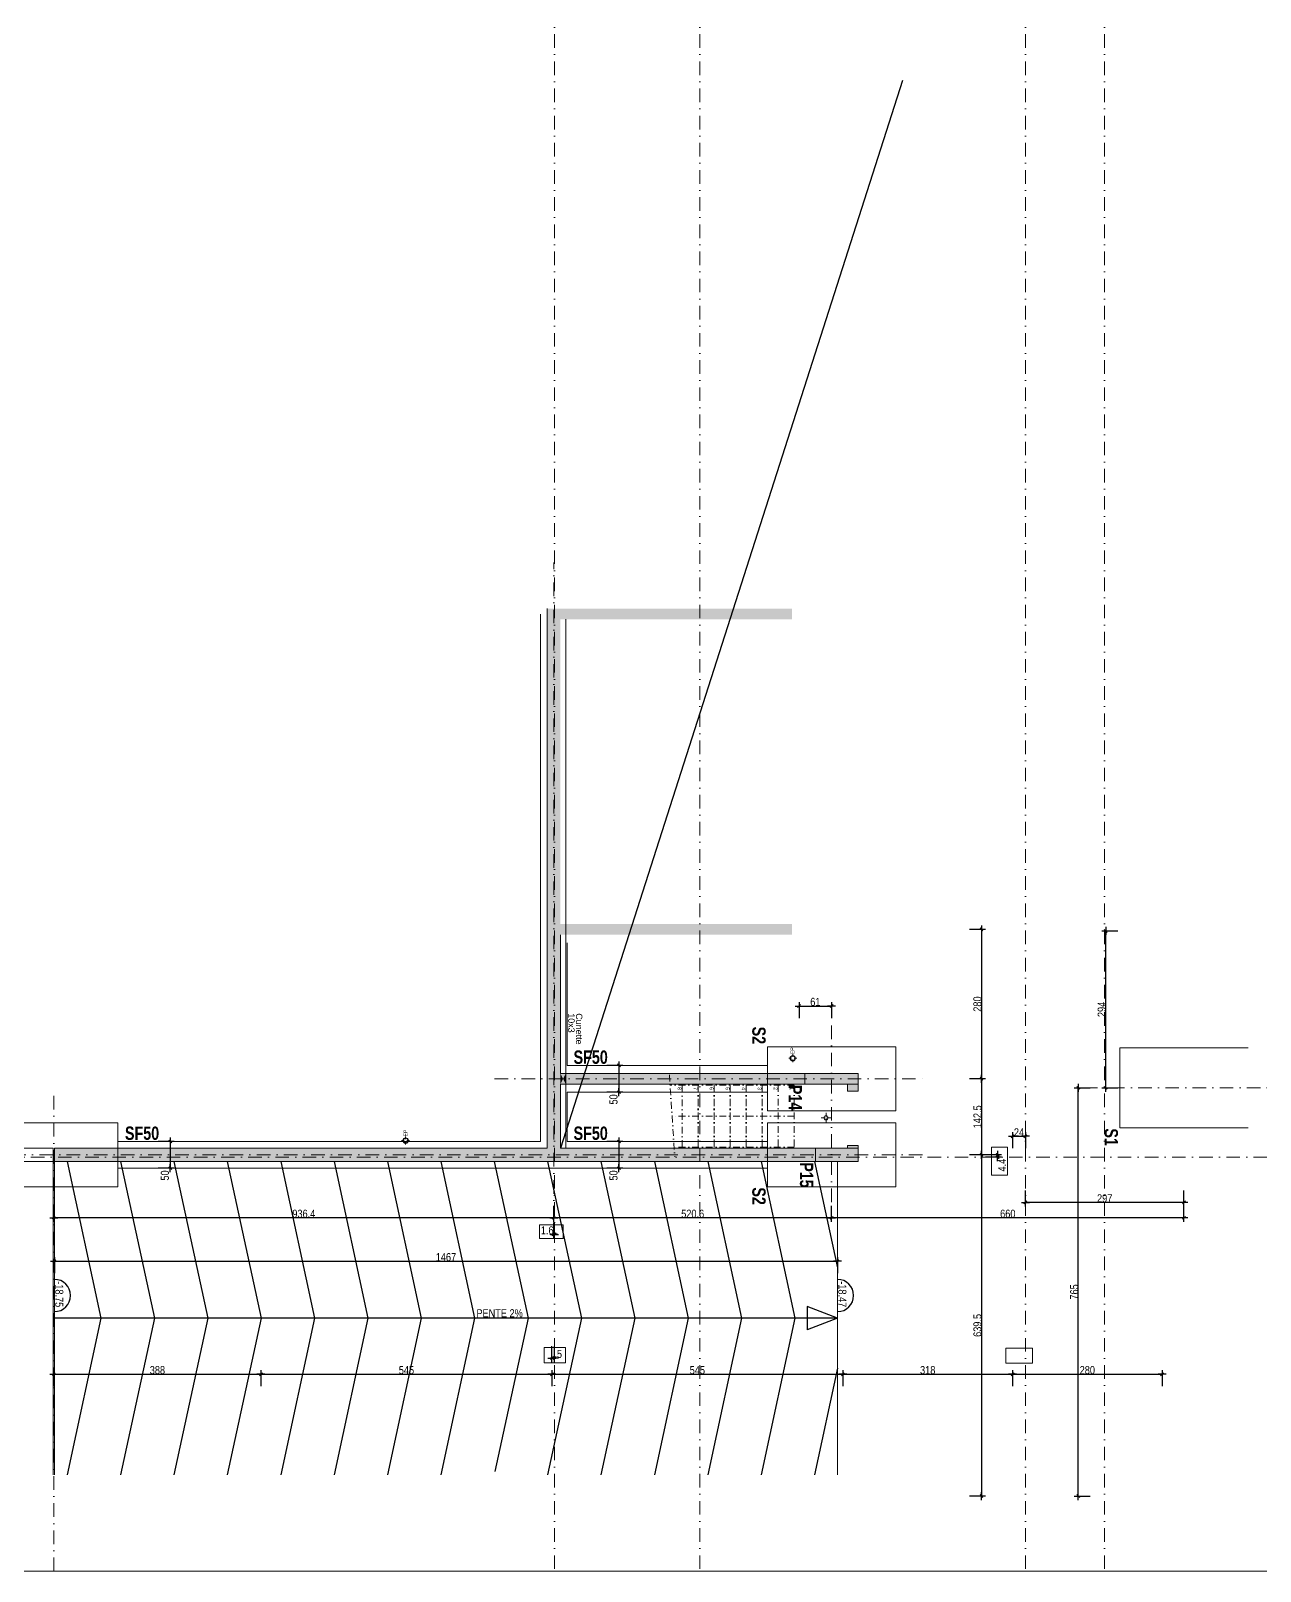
# Model space of a CAD drawing. Header units: centimetres. Extents: x -14085 to 643619, y -47998 to 35592.
# Drawn here: x 44667 to 46970, y 3368 to 6254 of the extents above; entities that cross this region are included whole.
import ezdxf
from ezdxf.enums import TextEntityAlignment as Align

# ---------------------------------------------------------------- set-up
doc = ezdxf.new("R2010")
doc.units = ezdxf.units.CM
doc.header["$PDMODE"] = 1
doc.header["$PDSIZE"] = -2
doc.linetypes.add('TIRETPTX2', pattern=[50.8, 25.4, -12.7, 0, -12.7])
for name, color, linetype in [('01_cote_gen', 4, 'Continuous'), ('01_poch_BN', 9, 'Continuous'), ('01_poch_murs', 253, 'Continuous'), ('01_poch_poteaux', 250, 'Continuous'), ('01_texte', 230, 'Continuous'), ('AA_COTES', 2, 'Continuous')]:
    doc.layers.add(name, color=color, linetype=linetype)
for name, color, linetype, lineweight in [('01_murs_coup', 5, 'Continuous', 60), ('01_sem', 42, 'Continuous', 15), ('01_tram_axes', 2, 'TIRETPTX2', 9), ('B Général', 7, 'Continuous', 5), ('C ANNOTATIONS-prestations', 7, 'Continuous', 5)]:
    doc.layers.add(name, color=color, linetype=linetype, lineweight=lineweight)
doc.styles.add('ARIAL NA', font='ARIALN.TTF')
doc.styles.add('Eurostile', font='')
doc.styles.add('impact', font='impact.ttf')
doc.styles.add('MATTE_TXT', font='arial.ttf')
doc.styles.add('STYLE2', font='ARIALN.TTF')
doc.styles.get('Eurostile').set_extended_font_data('Eurostile')
doc.dimstyles.new('JB50', dxfattribs={"dimscale": 0.1, "dimtxt": 150, "dimasz": 15, "dimexe": 0.1, "dimexo": 0.1, "dimgap": 0.09, "dimtad": 1, "dimdec": 1, "dimdsep": 46, "dimtxsty": 'STYLE2', "dimblk1": 'BOND_G', "dimblk2": 'BOND_D', "dimsah": 1, "dimcen": 1.5, "dimdle": 0.01, "dimse1": 1, "dimse2": 1, "dimclrd": 4, "dimclre": 2, "dimclrt": 6, "dimazin": 2, "dimtfac": 2.333333, "dimtdec": 1, "dimtix": 1, "dimtmove": 2, "dimatfit": 3, "dimldrblk": 'BOND_G', "dimfxl": 1, "dimtolj": 1, "dimtzin": 0, "dimarcsym": 0})

# ---------------------------------------------------------------- blocks, each defined once
blk = doc.blocks.new('BOND_G')
at = {"layer": 'AA_COTES', "color": 0}
for p, q in [((5, 0), (-5, 0)), ((1.8, 1.8), (-1.8, -1.8)), ((0, -5), (0, 15))]:
    blk.add_line(p, q, dxfattribs=at)
blk = doc.blocks.new('BOND_D')
at = {"layer": 'AA_COTES', "color": 0}
for p, q in [((5, 0), (-5, 0)), ((-1.8, -1.8), (1.8, 1.8)), ((0, 5), (0, -15))]:
    blk.add_line(p, q, dxfattribs=at)
blk = doc.blocks.new('*D1680')
at = {"layer": '01_cote_gen', "color": 4, "lineweight": -2, "transparency": 16777216}
blk.add_line((-22.5, 3720.9), (-22.5, 4438.9), dxfattribs=at)
at = {"layer": 'Defpoints', "color": 0, "lineweight": 0, "transparency": 16777216}
for p in [(-22.5, 4440.4), (0, 4440.4), (52858.6, 3719.4)]:
    blk.add_point(p, dxfattribs=at)
at = {"layer": '01_cote_gen', "color": 4, "lineweight": -2, "transparency": 16777216, "xscale": 1.5, "yscale": 1.5, "zscale": 1.5}
for name, p, rotation in [('BOND_D', (-22.5, 4440.4), 90), ('BOND_G', (-22.5, 3719.4), 270)]:
    blk.add_blockref(name, p, dxfattribs=dict(at, rotation=rotation))
at = {"layer": '01_cote_gen', "color": 6, "lineweight": 0, "transparency": 16777216, "insert": (-30, 4079.9), "char_height": 15, "attachment_point": 5, "rotation": 90, "style": 'STYLE2'}
blk.add_mtext('\\A1;721', dxfattribs=at)
blk = doc.blocks.new('EP')
at = {"layer": 'B Général', "color": 7, "linetype": 'Continuous', "lineweight": 5}
for p, q in [((-7.5, 0), (-2.5, 0)), ((0, 7.5), (0, 2.5)), ((7.5, 0), (2.5, 0)), ((0, -7.5), (0, -2.5))]:
    blk.add_line(p, q, dxfattribs=at)
at = {"layer": 'B Général', "color": 7, "linetype": 'Continuous', "lineweight": 5, "flags": 128}
for points in [[(-5, 0, -1), (5, 0, -1)], [(-4.3, 0, -1), (4.3, 0, -1)]]:
    blk.add_lwpolyline(points, format="xyb", close=True, dxfattribs=at)
at = {"layer": 'C ANNOTATIONS-prestations', "insert": (7.5, 4), "char_height": 7.06, "attachment_point": 1, "line_spacing_factor": 0.894142, "style": 'Eurostile'}
blk.add_mtext('EP', dxfattribs=at)
blk = doc.blocks.new('*D2009')
at = {"layer": '01_cote_gen', "color": 4, "lineweight": -2, "transparency": 16777216}
blk.add_line((45768.6, 4313.8), (45768.6, 4266.8), dxfattribs=at)
at = {"layer": 'Defpoints', "color": 0, "lineweight": 0, "transparency": 16777216}
for p in [(45771.9, 4315.3), (45768.6, 4265.3), (45771.9, 4265.3)]:
    blk.add_point(p, dxfattribs=at)
at = {"layer": '01_cote_gen', "color": 4, "lineweight": -2, "transparency": 16777216, "xscale": 1.5, "yscale": 1.5, "zscale": 1.5}
for name, p, rotation in [('BOND_G', (45768.6, 4315.3), 90), ('BOND_D', (45768.6, 4265.3), 270)]:
    blk.add_blockref(name, p, dxfattribs=dict(at, rotation=rotation))
at = {"layer": '01_cote_gen', "color": 6, "lineweight": 0, "transparency": 16777216, "insert": (45758.5, 4251.6), "char_height": 15, "attachment_point": 5, "rotation": 90, "style": 'STYLE2'}
blk.add_mtext('\\A1;50', dxfattribs=at)
blk = doc.blocks.new('*D2010')
at = {"layer": '01_cote_gen', "color": 4, "lineweight": -2, "transparency": 16777216}
blk.add_line((44928.2, 4171.3), (44928.2, 4124.3), dxfattribs=at)
at = {"layer": 'Defpoints', "color": 0, "lineweight": 0, "transparency": 16777216}
for p in [(44931.5, 4172.8), (44928.2, 4122.8), (44931.5, 4122.8)]:
    blk.add_point(p, dxfattribs=at)
at = {"layer": '01_cote_gen', "color": 4, "lineweight": -2, "transparency": 16777216, "xscale": 1.5, "yscale": 1.5, "zscale": 1.5}
for name, p, rotation in [('BOND_G', (44928.2, 4172.8), 90), ('BOND_D', (44928.2, 4122.8), 270)]:
    blk.add_blockref(name, p, dxfattribs=dict(at, rotation=rotation))
at = {"layer": '01_cote_gen', "color": 6, "lineweight": 0, "transparency": 16777216, "insert": (44918.1, 4109.1), "char_height": 15, "attachment_point": 5, "rotation": 90, "style": 'STYLE2'}
blk.add_mtext('\\A1;50', dxfattribs=at)
blk = doc.blocks.new('*D2011')
at = {"layer": '01_cote_gen', "color": 4, "lineweight": -2, "transparency": 16777216}
blk.add_line((45768.6, 4171.3), (45768.6, 4124.3), dxfattribs=at)
at = {"layer": 'Defpoints', "color": 0, "lineweight": 0, "transparency": 16777216}
for p in [(45771.9, 4172.8), (45768.6, 4122.8), (45771.9, 4122.8)]:
    blk.add_point(p, dxfattribs=at)
at = {"layer": '01_cote_gen', "color": 4, "lineweight": -2, "transparency": 16777216, "xscale": 1.5, "yscale": 1.5, "zscale": 1.5}
for name, p, rotation in [('BOND_G', (45768.6, 4172.8), 90), ('BOND_D', (45768.6, 4122.8), 270)]:
    blk.add_blockref(name, p, dxfattribs=dict(at, rotation=rotation))
at = {"layer": '01_cote_gen', "color": 6, "lineweight": 0, "transparency": 16777216, "insert": (45758.5, 4109.1), "char_height": 15, "attachment_point": 5, "rotation": 90, "style": 'STYLE2'}
blk.add_mtext('\\A1;50', dxfattribs=at)
blk = doc.blocks.new('*D2020')
at = {"layer": '01_cote_gen', "color": 4, "lineweight": -2, "transparency": 16777216}
blk.add_line((46680.6, 4274.8), (46680.6, 4565.8), dxfattribs=at)
at = {"layer": 'Defpoints', "color": 0, "lineweight": 0, "transparency": 16777216}
for p in [(46637.9, 4567.3), (46680.6, 4567.3), (46689.4, 4273.3)]:
    blk.add_point(p, dxfattribs=at)
at = {"layer": '01_cote_gen', "color": 4, "lineweight": -2, "transparency": 16777216, "xscale": 1.5, "yscale": 1.5, "zscale": 1.5}
for name, p, rotation in [('BOND_D', (46680.6, 4567.3), 90), ('BOND_G', (46680.6, 4273.3), 270)]:
    blk.add_blockref(name, p, dxfattribs=dict(at, rotation=rotation))
at = {"layer": '01_cote_gen', "color": 6, "lineweight": 0, "transparency": 16777216, "insert": (46673, 4420.3), "char_height": 15, "attachment_point": 5, "rotation": 90, "style": 'STYLE2'}
blk.add_mtext('\\A1;294', dxfattribs=at)
blk = doc.blocks.new('*D2012')
at = {"layer": '01_cote_gen', "color": 4, "lineweight": -2, "transparency": 16777216}
blk.add_line((46629.2, 3509.8), (46629.2, 4271.8), dxfattribs=at)
at = {"layer": 'Defpoints', "color": 0, "lineweight": 0, "transparency": 16777216}
for p in [(46590.3, 4273.3), (46629.2, 4273.3), (46636.4, 3508.3)]:
    blk.add_point(p, dxfattribs=at)
at = {"layer": '01_cote_gen', "color": 4, "lineweight": -2, "transparency": 16777216, "xscale": 1.5, "yscale": 1.5, "zscale": 1.5}
for name, p, rotation in [('BOND_D', (46629.2, 4273.3), 90), ('BOND_G', (46629.2, 3508.3), 270)]:
    blk.add_blockref(name, p, dxfattribs=dict(at, rotation=rotation))
at = {"layer": '01_cote_gen', "color": 6, "lineweight": 0, "transparency": 16777216, "insert": (46621.5, 3890.8), "char_height": 15, "attachment_point": 5, "rotation": 90, "style": 'STYLE2'}
blk.add_mtext('\\A1;765', dxfattribs=at)
blk = doc.blocks.new('*D2013')
at = {"layer": '01_cote_gen', "color": 4, "lineweight": -2, "transparency": 16777216}
blk.add_line((46447.9, 4568.8), (46447.9, 4291.8), dxfattribs=at)
at = {"layer": 'Defpoints', "color": 0, "lineweight": 0, "transparency": 16777216}
for p in [(46425.4, 4570.3), (46392.7, 4290.3), (46447.9, 4290.3)]:
    blk.add_point(p, dxfattribs=at)
at = {"layer": '01_cote_gen', "color": 4, "lineweight": -2, "transparency": 16777216, "xscale": 1.5, "yscale": 1.5, "zscale": 1.5}
for name, p, rotation in [('BOND_G', (46447.9, 4570.3), 90), ('BOND_D', (46447.9, 4290.3), 270)]:
    blk.add_blockref(name, p, dxfattribs=dict(at, rotation=rotation))
at = {"layer": '01_cote_gen', "color": 6, "lineweight": 0, "transparency": 16777216, "insert": (46440.3, 4430.3), "char_height": 15, "attachment_point": 5, "rotation": 90, "style": 'STYLE2'}
blk.add_mtext('\\A1;280', dxfattribs=at)
blk = doc.blocks.new('*D2014')
at = {"layer": '01_cote_gen', "color": 4, "lineweight": -2, "transparency": 16777216}
blk.add_line((46447.9, 4288.8), (46447.9, 4149.3), dxfattribs=at)
at = {"layer": 'Defpoints', "color": 0, "lineweight": 0, "transparency": 16777216}
for p in [(46425.4, 4290.3), (46392.7, 4147.8), (46447.9, 4147.8)]:
    blk.add_point(p, dxfattribs=at)
at = {"layer": '01_cote_gen', "color": 4, "lineweight": -2, "transparency": 16777216, "xscale": 1.5, "yscale": 1.5, "zscale": 1.5}
for name, p, rotation in [('BOND_G', (46447.9, 4290.3), 90), ('BOND_D', (46447.9, 4147.8), 270)]:
    blk.add_blockref(name, p, dxfattribs=dict(at, rotation=rotation))
at = {"layer": '01_cote_gen', "color": 6, "lineweight": 0, "transparency": 16777216, "insert": (46440.3, 4219), "char_height": 15, "attachment_point": 5, "rotation": 90, "style": 'STYLE2'}
blk.add_mtext('\\A1;142.5', dxfattribs=at)
blk = doc.blocks.new('*D2015')
at = {"layer": '01_cote_gen', "color": 4, "lineweight": -2, "transparency": 16777216}
blk.add_line((46447.9, 4146.3), (46447.9, 3509.8), dxfattribs=at)
at = {"layer": 'Defpoints', "color": 0, "lineweight": 0, "transparency": 16777216}
for p in [(46429, 4147.8), (46447.9, 3508.3), (46494.1, 3508.3)]:
    blk.add_point(p, dxfattribs=at)
at = {"layer": '01_cote_gen', "color": 4, "lineweight": -2, "transparency": 16777216, "xscale": 1.5, "yscale": 1.5, "zscale": 1.5}
for name, p, rotation in [('BOND_G', (46447.9, 4147.8), 90), ('BOND_D', (46447.9, 3508.3), 270)]:
    blk.add_blockref(name, p, dxfattribs=dict(at, rotation=rotation))
at = {"layer": '01_cote_gen', "color": 6, "lineweight": 0, "transparency": 16777216, "insert": (46440.3, 3828.1), "char_height": 15, "attachment_point": 5, "rotation": 90, "style": 'STYLE2'}
blk.add_mtext('\\A1;639.5', dxfattribs=at)
blk = doc.blocks.new('*D2016')
at = {"layer": '01_cote_gen', "color": 4, "lineweight": -2, "transparency": 16777216}
blk.add_line((46478.1, 4146.3), (46478.1, 4144.9), dxfattribs=at)
at = {"layer": 'Defpoints', "color": 0, "lineweight": 0, "transparency": 16777216}
for p in [(46404, 4147.8), (46437.6, 4143.4), (46478.1, 4143.4)]:
    blk.add_point(p, dxfattribs=at)
at = {"layer": '01_cote_gen', "color": 4, "lineweight": -2, "transparency": 16777216, "xscale": 1.5, "yscale": 1.5, "zscale": 1.5}
for name, p, rotation in [('BOND_G', (46478.1, 4147.8), 90), ('BOND_D', (46478.1, 4143.4), 270)]:
    blk.add_blockref(name, p, dxfattribs=dict(at, rotation=rotation))
at = {"layer": '01_cote_gen', "color": 6, "lineweight": 0, "transparency": 16777216, "insert": (46486.3, 4128.5), "char_height": 15, "attachment_point": 5, "rotation": 90, "style": 'STYLE2'}
blk.add_mtext('\\A1;4.4', dxfattribs=at)
blk = doc.blocks.new('*D2021')
at = {"layer": '01_cote_gen', "color": 4, "lineweight": -2, "transparency": 16777216}
blk.add_line((46107.6, 4426.6), (46165.6, 4426.6), dxfattribs=at)
at = {"layer": 'Defpoints', "color": 0, "lineweight": 0, "transparency": 16777216}
for p in [(46106.1, 4441.3), (46167.1, 4426.6), (46167.1, 4383.1)]:
    blk.add_point(p, dxfattribs=at)
at = {"layer": '01_cote_gen', "color": 4, "lineweight": -2, "transparency": 16777216, "xscale": 1.5, "yscale": 1.5, "zscale": 1.5, "rotation": 180}
blk.add_blockref('BOND_G', (46106.1, 4426.6), dxfattribs=at)
at = {"layer": '01_cote_gen', "color": 4, "lineweight": -2, "transparency": 16777216, "xscale": 1.5, "yscale": 1.5, "zscale": 1.5}
blk.add_blockref('BOND_D', (46167.1, 4426.6), dxfattribs=at)
at = {"layer": '01_cote_gen', "color": 6, "lineweight": 0, "transparency": 16777216, "insert": (46136.6, 4434.3), "char_height": 15, "attachment_point": 5, "style": 'STYLE2'}
blk.add_mtext('\\A1;61', dxfattribs=at)
blk = doc.blocks.new('*D2022')
at = {"layer": '01_cote_gen', "color": 4, "lineweight": -2, "transparency": 16777216}
blk.add_line((46825.6, 4029.7), (46168.6, 4029.7), dxfattribs=at)
at = {"layer": 'Defpoints', "color": 0, "lineweight": 0, "transparency": 16777216}
for p in [(46167.1, 4052.2), (46827.1, 4052.2), (46167.1, 4029.7)]:
    blk.add_point(p, dxfattribs=at)
at = {"layer": '01_cote_gen', "color": 4, "lineweight": -2, "transparency": 16777216, "xscale": 1.5, "yscale": 1.5, "zscale": 1.5, "rotation": 180}
blk.add_blockref('BOND_D', (46167.1, 4029.7), dxfattribs=at)
at = {"layer": '01_cote_gen', "color": 4, "lineweight": -2, "transparency": 16777216, "xscale": 1.5, "yscale": 1.5, "zscale": 1.5}
blk.add_blockref('BOND_G', (46827.1, 4029.7), dxfattribs=at)
at = {"layer": '01_cote_gen', "color": 6, "lineweight": 0, "transparency": 16777216, "insert": (46497.1, 4037.3), "char_height": 15, "attachment_point": 5, "style": 'STYLE2'}
blk.add_mtext('\\A1;660', dxfattribs=at)
blk = doc.blocks.new('*D2023')
at = {"layer": '01_cote_gen', "color": 4, "lineweight": -2, "transparency": 16777216}
blk.add_line((46825.6, 4058.6), (46531.6, 4058.6), dxfattribs=at)
at = {"layer": 'Defpoints', "color": 0, "lineweight": 0, "transparency": 16777216}
for p in [(46530.1, 4087.5), (46530.1, 4058.6), (46827.1, 4052.2)]:
    blk.add_point(p, dxfattribs=at)
at = {"layer": '01_cote_gen', "color": 4, "lineweight": -2, "transparency": 16777216, "xscale": 1.5, "yscale": 1.5, "zscale": 1.5, "rotation": 180}
blk.add_blockref('BOND_D', (46530.1, 4058.6), dxfattribs=at)
at = {"layer": '01_cote_gen', "color": 4, "lineweight": -2, "transparency": 16777216, "xscale": 1.5, "yscale": 1.5, "zscale": 1.5}
blk.add_blockref('BOND_G', (46827.1, 4058.6), dxfattribs=at)
at = {"layer": '01_cote_gen', "color": 6, "lineweight": 0, "transparency": 16777216, "insert": (46678.6, 4066.2), "char_height": 15, "attachment_point": 5, "style": 'STYLE2'}
blk.add_mtext('\\A1;297', dxfattribs=at)
blk = doc.blocks.new('*D2024')
at = {"layer": '01_cote_gen', "color": 4, "lineweight": -2, "transparency": 16777216}
blk.add_line((46165.6, 4029.7), (45648, 4029.7), dxfattribs=at)
at = {"layer": 'Defpoints', "color": 0, "lineweight": 0, "transparency": 16777216}
for p in [(45646.5, 4052.2), (46167.1, 4052.2), (45646.5, 4029.7)]:
    blk.add_point(p, dxfattribs=at)
at = {"layer": '01_cote_gen', "color": 4, "lineweight": -2, "transparency": 16777216, "xscale": 1.5, "yscale": 1.5, "zscale": 1.5, "rotation": 180}
blk.add_blockref('BOND_D', (45646.5, 4029.7), dxfattribs=at)
at = {"layer": '01_cote_gen', "color": 4, "lineweight": -2, "transparency": 16777216, "xscale": 1.5, "yscale": 1.5, "zscale": 1.5}
blk.add_blockref('BOND_G', (46167.1, 4029.7), dxfattribs=at)
at = {"layer": '01_cote_gen', "color": 6, "lineweight": 0, "transparency": 16777216, "insert": (45906.8, 4037.3), "char_height": 15, "attachment_point": 5, "style": 'STYLE2'}
blk.add_mtext('\\A1;520.6', dxfattribs=at)
blk = doc.blocks.new('*D2025')
at = {"layer": '01_cote_gen', "color": 4, "lineweight": -2, "transparency": 16777216}
for p, q in [((45645, 3998.6), (45643.5, 3998.6)), ((45646.5, 3998.6), (45648.1, 3998.6)), ((45649.6, 3998.6), (45651.1, 3998.6))]:
    blk.add_line(p, q, dxfattribs=at)
at = {"layer": 'Defpoints', "color": 0, "lineweight": 0, "transparency": 16777216}
for p in [(45646.5, 4022.2), (45648.1, 4017), (45648.1, 3998.6)]:
    blk.add_point(p, dxfattribs=at)
at = {"layer": '01_cote_gen', "color": 4, "lineweight": -2, "transparency": 16777216, "xscale": 1.5, "yscale": 1.5, "zscale": 1.5}
blk.add_blockref('BOND_G', (45646.5, 3998.6), dxfattribs=at)
at = {"layer": '01_cote_gen', "color": 4, "lineweight": -2, "transparency": 16777216, "xscale": 1.5, "yscale": 1.5, "zscale": 1.5, "rotation": 180}
blk.add_blockref('BOND_D', (45648.1, 3998.6), dxfattribs=at)
at = {"layer": '01_cote_gen', "color": 6, "lineweight": 0, "transparency": 16777216, "insert": (45634.3, 4006.2), "char_height": 15, "attachment_point": 5, "style": 'STYLE2'}
blk.add_mtext('\\A1;1.6', dxfattribs=at)
blk = doc.blocks.new('*D2019')
at = {"layer": '01_cote_gen', "color": 4, "lineweight": -2, "transparency": 16777216}
blk.add_line((44711.6, 3736.6), (45096.6, 3736.6), dxfattribs=at)
at = {"layer": 'Defpoints', "color": 0, "lineweight": 0, "transparency": 16777216}
for p in [(45098.1, 3736.6), (44710.1, 3712.3), (45098.1, 3712.3)]:
    blk.add_point(p, dxfattribs=at)
at = {"layer": '01_cote_gen', "color": 4, "lineweight": -2, "transparency": 16777216, "xscale": 1.5, "yscale": 1.5, "zscale": 1.5, "rotation": 180}
blk.add_blockref('BOND_G', (44710.1, 3736.6), dxfattribs=at)
at = {"layer": '01_cote_gen', "color": 4, "lineweight": -2, "transparency": 16777216, "xscale": 1.5, "yscale": 1.5, "zscale": 1.5}
blk.add_blockref('BOND_D', (45098.1, 3736.6), dxfattribs=at)
at = {"layer": '01_cote_gen', "color": 6, "lineweight": 0, "transparency": 16777216, "insert": (44904.1, 3744.3), "char_height": 15, "attachment_point": 5, "style": 'STYLE2'}
blk.add_mtext('\\A1;388', dxfattribs=at)
blk = doc.blocks.new('*D2026')
at = {"layer": '01_cote_gen', "color": 4, "lineweight": -2, "transparency": 16777216}
blk.add_line((45099.6, 3736.6), (45641.6, 3736.6), dxfattribs=at)
at = {"layer": 'Defpoints', "color": 0, "lineweight": 0, "transparency": 16777216}
for p in [(45643.1, 3736.6), (45098.1, 3712.3), (45643.1, 3712.3)]:
    blk.add_point(p, dxfattribs=at)
at = {"layer": '01_cote_gen', "color": 4, "lineweight": -2, "transparency": 16777216, "xscale": 1.5, "yscale": 1.5, "zscale": 1.5, "rotation": 180}
blk.add_blockref('BOND_G', (45098.1, 3736.6), dxfattribs=at)
at = {"layer": '01_cote_gen', "color": 4, "lineweight": -2, "transparency": 16777216, "xscale": 1.5, "yscale": 1.5, "zscale": 1.5}
blk.add_blockref('BOND_D', (45643.1, 3736.6), dxfattribs=at)
at = {"layer": '01_cote_gen', "color": 6, "lineweight": 0, "transparency": 16777216, "insert": (45370.6, 3744.2), "char_height": 15, "attachment_point": 5, "style": 'STYLE2'}
blk.add_mtext('\\A1;545', dxfattribs=at)
blk = doc.blocks.new('*D2027')
at = {"layer": '01_cote_gen', "color": 4, "lineweight": -2, "transparency": 16777216}
blk.add_line((45644.6, 3736.6), (46186.6, 3736.6), dxfattribs=at)
at = {"layer": 'Defpoints', "color": 0, "lineweight": 0, "transparency": 16777216}
for p in [(46188.1, 3736.6), (45643.1, 3712.3), (46188.1, 3712.3)]:
    blk.add_point(p, dxfattribs=at)
at = {"layer": '01_cote_gen', "color": 4, "lineweight": -2, "transparency": 16777216, "xscale": 1.5, "yscale": 1.5, "zscale": 1.5, "rotation": 180}
blk.add_blockref('BOND_G', (45643.1, 3736.6), dxfattribs=at)
at = {"layer": '01_cote_gen', "color": 4, "lineweight": -2, "transparency": 16777216, "xscale": 1.5, "yscale": 1.5, "zscale": 1.5}
blk.add_blockref('BOND_D', (46188.1, 3736.6), dxfattribs=at)
at = {"layer": '01_cote_gen', "color": 6, "lineweight": 0, "transparency": 16777216, "insert": (45915.6, 3744.2), "char_height": 15, "attachment_point": 5, "style": 'STYLE2'}
blk.add_mtext('\\A1;545', dxfattribs=at)
blk = doc.blocks.new('*D2028')
at = {"layer": '01_cote_gen', "color": 4, "lineweight": -2, "transparency": 16777216}
blk.add_line((46189.6, 3736.6), (46504.6, 3736.6), dxfattribs=at)
at = {"layer": 'Defpoints', "color": 0, "lineweight": 0, "transparency": 16777216}
for p in [(46506.1, 3736.6), (46188.1, 3712.3), (46506.1, 3712.3)]:
    blk.add_point(p, dxfattribs=at)
at = {"layer": '01_cote_gen', "color": 4, "lineweight": -2, "transparency": 16777216, "xscale": 1.5, "yscale": 1.5, "zscale": 1.5, "rotation": 180}
blk.add_blockref('BOND_G', (46188.1, 3736.6), dxfattribs=at)
at = {"layer": '01_cote_gen', "color": 4, "lineweight": -2, "transparency": 16777216, "xscale": 1.5, "yscale": 1.5, "zscale": 1.5}
blk.add_blockref('BOND_D', (46506.1, 3736.6), dxfattribs=at)
at = {"layer": '01_cote_gen', "color": 6, "lineweight": 0, "transparency": 16777216, "insert": (46347.1, 3744.3), "char_height": 15, "attachment_point": 5, "style": 'STYLE2'}
blk.add_mtext('\\A1;318', dxfattribs=at)
blk = doc.blocks.new('*D2029')
at = {"layer": '01_cote_gen', "color": 4, "lineweight": -2, "transparency": 16777216}
blk.add_line((46507.6, 3736.6), (46784.6, 3736.6), dxfattribs=at)
at = {"layer": 'Defpoints', "color": 0, "lineweight": 0, "transparency": 16777216}
for p in [(46786.1, 3736.6), (46506.1, 3712.3), (46786.1, 3685.4)]:
    blk.add_point(p, dxfattribs=at)
at = {"layer": '01_cote_gen', "color": 4, "lineweight": -2, "transparency": 16777216, "xscale": 1.5, "yscale": 1.5, "zscale": 1.5, "rotation": 180}
blk.add_blockref('BOND_G', (46506.1, 3736.6), dxfattribs=at)
at = {"layer": '01_cote_gen', "color": 4, "lineweight": -2, "transparency": 16777216, "xscale": 1.5, "yscale": 1.5, "zscale": 1.5}
blk.add_blockref('BOND_D', (46786.1, 3736.6), dxfattribs=at)
at = {"layer": '01_cote_gen', "color": 6, "lineweight": 0, "transparency": 16777216, "insert": (46646.1, 3744.3), "char_height": 15, "attachment_point": 5, "style": 'STYLE2'}
blk.add_mtext('\\A1;280', dxfattribs=at)
blk = doc.blocks.new('*D2030')
at = {"layer": '01_cote_gen', "color": 4, "lineweight": -2, "transparency": 16777216}
blk.add_line((46507.6, 4182.5), (46528.6, 4182.5), dxfattribs=at)
at = {"layer": 'Defpoints', "color": 0, "lineweight": 0, "transparency": 16777216}
for p in [(46530.1, 4182.5), (46530.1, 4119.4), (46506.1, 3703.9)]:
    blk.add_point(p, dxfattribs=at)
at = {"layer": '01_cote_gen', "color": 4, "lineweight": -2, "transparency": 16777216, "xscale": 1.5, "yscale": 1.5, "zscale": 1.5, "rotation": 180}
blk.add_blockref('BOND_G', (46506.1, 4182.5), dxfattribs=at)
at = {"layer": '01_cote_gen', "color": 4, "lineweight": -2, "transparency": 16777216, "xscale": 1.5, "yscale": 1.5, "zscale": 1.5}
blk.add_blockref('BOND_D', (46530.1, 4182.5), dxfattribs=at)
at = {"layer": '01_cote_gen', "color": 6, "lineweight": 0, "transparency": 16777216, "insert": (46518.1, 4190), "char_height": 15, "attachment_point": 5, "style": 'STYLE2'}
blk.add_mtext('\\A1;24', dxfattribs=at)
blk = doc.blocks.new('*D2031')
at = {"layer": '01_cote_gen', "color": 4, "lineweight": -2, "transparency": 16777216}
blk.add_line((45646.6, 3767), (45644.6, 3767), dxfattribs=at)
at = {"layer": 'Defpoints', "color": 0, "lineweight": 0, "transparency": 16777216}
for p in [(45643.1, 3767), (45643.1, 3701.9), (45648.1, 3701.9)]:
    blk.add_point(p, dxfattribs=at)
at = {"layer": '01_cote_gen', "color": 4, "lineweight": -2, "transparency": 16777216, "xscale": 1.5, "yscale": 1.5, "zscale": 1.5, "rotation": 180}
blk.add_blockref('BOND_D', (45643.1, 3767), dxfattribs=at)
at = {"layer": '01_cote_gen', "color": 4, "lineweight": -2, "transparency": 16777216, "xscale": 1.5, "yscale": 1.5, "zscale": 1.5}
blk.add_blockref('BOND_G', (45648.1, 3767), dxfattribs=at)
at = {"layer": '01_cote_gen', "color": 6, "lineweight": 0, "transparency": 16777216, "insert": (45657.3, 3774.6), "char_height": 15, "attachment_point": 5, "style": 'STYLE2'}
blk.add_mtext('\\A1;5', dxfattribs=at)
blk = doc.blocks.new('*D2032')
at = {"layer": '01_cote_gen', "color": 4, "lineweight": -2, "transparency": 16777216}
blk.add_line((44712.6, 3948.4), (46176.6, 3948.4), dxfattribs=at)
at = {"layer": 'Defpoints', "color": 0, "lineweight": 0, "transparency": 16777216}
for p in [(44711.1, 3942), (46178.1, 3948.4), (46178.1, 3935.7)]:
    blk.add_point(p, dxfattribs=at)
at = {"layer": '01_cote_gen', "color": 4, "lineweight": -2, "transparency": 16777216, "xscale": 1.5, "yscale": 1.5, "zscale": 1.5, "rotation": 180}
blk.add_blockref('BOND_G', (44711.1, 3948.4), dxfattribs=at)
at = {"layer": '01_cote_gen', "color": 4, "lineweight": -2, "transparency": 16777216, "xscale": 1.5, "yscale": 1.5, "zscale": 1.5}
blk.add_blockref('BOND_D', (46178.1, 3948.4), dxfattribs=at)
at = {"layer": '01_cote_gen', "color": 6, "lineweight": 0, "transparency": 16777216, "insert": (45444.6, 3956), "char_height": 15, "attachment_point": 5, "style": 'STYLE2'}
blk.add_mtext('\\A1;1467', dxfattribs=at)
blk = doc.blocks.new('*D2033')
at = {"layer": '01_cote_gen', "color": 4, "lineweight": -2, "ltscale": 0.2, "transparency": 16777216}
blk.add_line((45645, 4029.7), (44711.6, 4029.7), dxfattribs=at)
at = {"layer": 'Defpoints', "color": 0, "lineweight": 0, "ltscale": 0.2, "transparency": 16777216}
for p in [(44710.1, 4029.7), (45646.5, 4037.2), (44710.1, 4003.7)]:
    blk.add_point(p, dxfattribs=at)
at = {"layer": '01_cote_gen', "color": 4, "lineweight": -2, "ltscale": 0.2, "transparency": 16777216, "xscale": 1.5, "yscale": 1.5, "zscale": 1.5, "rotation": 180}
blk.add_blockref('BOND_D', (44710.1, 4029.7), dxfattribs=at)
at = {"layer": '01_cote_gen', "color": 4, "lineweight": -2, "ltscale": 0.2, "transparency": 16777216, "xscale": 1.5, "yscale": 1.5, "zscale": 1.5}
blk.add_blockref('BOND_G', (45646.5, 4029.7), dxfattribs=at)
at = {"layer": '01_cote_gen', "color": 6, "lineweight": 0, "ltscale": 0.2, "transparency": 16777216, "insert": (45178.3, 4037.3), "char_height": 15, "attachment_point": 5, "style": 'STYLE2'}
blk.add_mtext('\\A1;936.4', dxfattribs=at)

msp = doc.modelspace()

# ---------------------------------------------------------------- hatches: boundary and pattern name
at = {"layer": '01_poch_murs', "lineweight": 0}
h = msp.add_hatch(color=256, dxfattribs=at)
h.dxf.hatch_style = 1
h.paths.add_polyline_path([(46137.1, 4135.29), (46137.1, 4160.29), (45659, 4160.29), (45659, 4280.29), (46117.1, 4280.29), (46117.1, 4300.29), (45659, 4300.29), (45659, 4560.3), (46093.05, 4560.3), (46093.05, 4580.3), (45659, 4580.3), (45659, 5151.3), (46093.05, 5151.3), (46093.05, 5171.3), (45634, 5171.3), (45634, 4160.29), (45617.1, 4160.29), (45587.1, 4160.29), (44711.1, 4160.29), (44711.1, 4135.29)])
h = msp.add_hatch(color=256, dxfattribs=at)
h.dxf.hatch_style = 1
h.paths.add_polyline_path([(46217.1, 4267.29), (46217.1, 4280.29), (46197.1, 4280.29), (46197.1, 4267.29)])
h.paths.add_polyline_path([(46217.1, 4160.29), (46217.1, 4165.29), (46197.1, 4165.29), (46197.1, 4160.29)])
at = {"layer": '01_poch_poteaux', "lineweight": 0}
h = msp.add_hatch(color=256, dxfattribs=at)
h.dxf.hatch_style = 1
h.paths.add_polyline_path([(46197.1, 4280.29), (46217.1, 4280.29), (46217.1, 4300.29), (46117.1, 4300.29), (46117.1, 4280.29)])
h = msp.add_hatch(color=256, dxfattribs=at)
h.dxf.hatch_style = 1
h.paths.add_polyline_path([(46217.1, 4135.29), (46217.1, 4160.29), (46197.1, 4160.29), (46153.15, 4160.29), (46137.1, 4160.29), (46137.1, 4135.29)])

# ---------------------------------------------------------------- linework, layer by layer
at = {"layer": '01_cote_gen', "lineweight": 0}
for points in [[(46496.37, 4161.97), (46496.37, 4109.55), (46466.64, 4109.55), (46466.64, 4161.97)], [(45663.97, 4016.49), (45663.97, 3991.2), (45619.87, 3991.2), (45619.87, 4016.49)], [(45668.67, 3786.85), (45668.67, 3758.19), (45628.59, 3758.19), (45628.59, 3786.85)], [(46543.51, 3785.57), (46543.51, 3757.55), (46493.73, 3757.55), (46493.73, 3785.57)]]:
    msp.add_lwpolyline(points, close=True, dxfattribs=at)
at = {"layer": '01_murs_coup', "lineweight": 18}
for p, q in [((45634, 5171.3), (45634, 4160.29)), ((45659, 4560.3), (45659, 4300.29)), ((45659, 4300.29), (46168.05, 4300.29)), ((45659, 4280.29), (46197.1, 4280.29)), ((45659, 4280.29), (45659, 4160.29)), ((46197.1, 4280.29), (46197.1, 4267.29)), ((46217.1, 4300.29), (46217.1, 4267.29)), ((46155.1, 4217.18), (46147.28, 4217.18)), ((46156.66, 4218.74), (46156.66, 4226.56)), ((46156.66, 4215.62), (46156.66, 4207.81)), ((46158.22, 4217.18), (46166.03, 4217.18)), ((44709.1, 4160.29), (44581.31, 4160.29)), ((44709.1, 4135.29), (44709.1, 4160.29)), ((45634, 4160.29), (44711.1, 4160.29)), ((44711.1, 4135.29), (44711.1, 4160.29)), ((46197.1, 4160.29), (45659, 4160.29)), ((46197.1, 4165.29), (46197.1, 4160.29)), ((46217.1, 4165.29), (46217.1, 4135.29)), ((44709.1, 4135.29), (44581.31, 4135.29)), ((46217.1, 4135.29), (44711.1, 4135.29))]:
    msp.add_line(p, q, dxfattribs=at)
at = {"layer": '01_murs_coup', "lineweight": 5}
for p, q in [((45659, 4560.3), (45659, 4300.29)), ((45659, 4300.29), (46217.1, 4300.29)), ((45659, 4280.29), (46197.1, 4280.29)), ((45677.1, 4280.29), (45707.1, 4280.29)), ((45707.1, 4280.29), (45737.1, 4280.29)), ((45737.1, 4280.29), (45767.1, 4280.29)), ((45767.1, 4280.29), (45797.1, 4280.29)), ((45797.1, 4280.29), (45827.1, 4280.29)), ((45827.1, 4280.29), (45857.1, 4280.29)), ((45857.1, 4280.29), (45864.6, 4280.29)), ((45887.1, 4280.29), (45864.6, 4280.29)), ((45887.1, 4280.29), (45917.1, 4280.29)), ((45917.1, 4280.29), (45947.1, 4280.29)), ((45947.1, 4280.29), (45977.1, 4280.29)), ((45977.1, 4280.29), (46007.1, 4280.29)), ((46007.1, 4280.29), (46037.1, 4280.29)), ((46037.1, 4280.29), (46067.1, 4280.29)), ((46067.1, 4280.29), (46097.1, 4280.29)), ((46197.1, 4280.29), (46197.1, 4267.29)), ((46217.1, 4300.29), (46217.1, 4267.29)), ((46197.1, 4267.29), (46217.1, 4267.29)), ((45617.1, 4160.29), (45587.1, 4160.29)), ((45634, 4160.29), (45617.1, 4160.29)), ((46137.1, 4160.29), (45659, 4160.29)), ((45707.1, 4160.29), (45677.1, 4160.29)), ((45737.1, 4160.29), (45707.1, 4160.29)), ((45767.1, 4160.29), (45737.1, 4160.29)), ((45797.1, 4160.29), (45767.1, 4160.29)), ((45827.1, 4160.29), (45797.1, 4160.29)), ((45857.1, 4160.29), (45827.1, 4160.29)), ((45872.1, 4160.29), (45857.1, 4160.29)), ((45872.1, 4160.29), (45887.1, 4160.29)), ((45917.1, 4160.29), (45887.1, 4160.29)), ((45947.1, 4160.29), (45917.1, 4160.29)), ((45977.1, 4160.29), (45947.1, 4160.29)), ((46007.1, 4160.29), (45977.1, 4160.29)), ((46037.1, 4160.29), (46007.1, 4160.29)), ((46067.1, 4160.29), (46037.1, 4160.29)), ((46097.1, 4160.29), (46067.1, 4160.29)), ((46197.1, 4160.29), (46153.15, 4160.29)), ((46197.1, 4165.29), (46197.1, 4160.29)), ((46197.1, 4165.29), (46217.1, 4165.29)), ((46217.1, 4165.29), (46217.1, 4135.29))]:
    msp.add_line(p, q, dxfattribs=at)
at = {"layer": '01_murs_coup'}
msp.add_line((46173.15, 4135.29), (46173.15, 4135.29), dxfattribs=at)
at = {"layer": '01_murs_coup', "lineweight": 18}
msp.add_circle((46156.66, 4217.18), 3.91, dxfattribs=at)
at = {"layer": '01_poch_BN', "lineweight": 0, "ltscale": 0.2}
msp.add_line((43799.5, 3367.5), (47986, 3367.5), dxfattribs=at)
at = {"layer": '01_poch_murs', "ltscale": 3}
for p, q in [((44735.04, 4135.29), (44798.36, 3841.81)), ((44835.04, 4135.29), (44898.36, 3841.81)), ((44935.04, 4135.29), (44998.36, 3841.81)), ((45035.04, 4135.29), (45098.36, 3841.81)), ((45135.04, 4135.29), (45198.36, 3841.81)), ((45235.04, 4135.29), (45298.36, 3841.81)), ((45335.04, 4135.29), (45398.36, 3841.81)), ((45435.04, 4135.29), (45498.36, 3841.81)), ((45535.04, 4135.29), (45598.36, 3841.81)), ((45635.04, 4135.29), (45698.36, 3841.81)), ((45735.04, 4135.29), (45798.36, 3841.81)), ((45835.04, 4135.29), (45898.36, 3841.81)), ((45935.04, 4135.29), (45998.36, 3841.81)), ((46035.04, 4135.29), (46098.36, 3841.81)), ((46135.04, 4135.29), (46178.1, 3935.73)), ((46178.1, 3841.81), (44711.1, 3841.81)), ((44798.36, 3841.81), (44735.04, 3548.34)), ((44898.36, 3841.81), (44835.04, 3548.34)), ((44998.36, 3841.81), (44935.04, 3548.34)), ((45098.36, 3841.81), (45035.04, 3548.34)), ((45198.36, 3841.81), (45135.04, 3548.34)), ((45298.36, 3841.81), (45235.04, 3548.34)), ((45398.36, 3841.81), (45335.04, 3548.34)), ((45498.36, 3841.81), (45435.04, 3548.34)), ((45598.36, 3841.81), (45536.34, 3554.35)), ((45698.36, 3841.81), (45635.04, 3548.34)), ((45798.36, 3841.81), (45735.04, 3548.34)), ((45898.36, 3841.81), (45835.04, 3548.34)), ((45998.36, 3841.81), (45935.04, 3548.34)), ((46098.36, 3841.81), (46035.04, 3548.34)), ((46178.1, 3841.81), (46121.26, 3863.61)), ((46121.26, 3863.61), (46121.26, 3820.01)), ((46178.1, 3841.81), (46121.26, 3820.01)), ((46178.1, 3747.89), (46135.04, 3548.34))]:
    msp.add_line(p, q, dxfattribs=at)
at = {"layer": '01_poch_poteaux', "lineweight": 5}
for p, q in [((46117.1, 4300.29), (46117.1, 4280.29)), ((46137.1, 4160.29), (46137.1, 4135.29))]:
    msp.add_line(p, q, dxfattribs=at)
at = {"layer": '01_poch_poteaux', "lineweight": 0}
for p, q in [((46197.1, 4280.29), (46217.1, 4280.29)), ((46197.1, 4160.29), (46217.1, 4160.29))]:
    msp.add_line(p, q, dxfattribs=at)
at = {"layer": '01_sem', "ltscale": 2}
for p, q in [((45621.5, 4172.79), (45621.5, 5160.8)), ((45669, 5151.3), (45669, 4160.29)), ((45671.5, 4315.29), (45671.5, 4545.3)), ((46707.1, 4348.3), (46947.1, 4348.3)), ((45671.5, 4315.29), (46047.1, 4315.29)), ((45671.5, 4172.79), (45671.5, 4265.29)), ((45671.5, 4265.29), (46047.1, 4265.29)), ((46707.1, 4198.3), (46947.1, 4198.3)), ((44830.1, 4172.79), (45621.5, 4172.79)), ((45671.5, 4172.79), (46047.1, 4172.79)), ((44830.1, 4122.79), (46047.1, 4122.79))]:
    msp.add_line(p, q, dxfattribs=at)
at = {"layer": '01_sem', "lineweight": 0}
for p, q in [((46047.1, 4350.29), (46047.1, 4230.29)), ((46047.1, 4350.29), (46287.1, 4350.29)), ((46287.1, 4350.29), (46287.1, 4230.29)), ((46047.1, 4230.29), (46287.1, 4230.29)), ((46047.1, 4207.79), (46047.1, 4087.79)), ((46047.1, 4207.79), (46287.1, 4207.79)), ((46287.1, 4207.79), (46287.1, 4087.79)), ((46047.1, 4087.79), (46287.1, 4087.79))]:
    msp.add_line(p, q, dxfattribs=at)
at = {"layer": '01_sem', "lineweight": 5}
for p, q in [((46707.1, 4348.3), (46707.1, 4198.3)), ((44590.1, 4207.79), (44830.1, 4207.79)), ((44830.1, 4087.79), (44830.1, 4207.79)), ((44709.1, 3548.34), (44709.1, 4135.29)), ((44711.1, 3548.34), (44711.1, 4135.29)), ((46178.1, 3548.34), (46178.1, 4135.29)), ((44590.1, 4087.79), (44830.1, 4087.79))]:
    msp.add_line(p, q, dxfattribs=at)
msp.add_solid([(45669, 4300.29), (45669, 4280.29), (45659, 4280.29), (45659, 4300.29)], dxfattribs=at)
at = {"layer": '01_texte'}
msp.add_line((46299.77, 6160.8), (45659, 4160.29), dxfattribs=at)
for centre in [(44711.1, 3884.17), (46178.1, 3884.17)]:
    msp.add_arc(centre, 30.26, 270, 90, dxfattribs=at)
at = {"layer": '01_tram_axes'}
for p, q in [((45648.1, 10421.4), (45648.1, 3367.5)), ((45920.1, 10421.4), (45920.1, 3367.5)), ((46530.1, 10421.4), (46530.1, 3367.5)), ((46678.1, 10421.4), (46678.1, 3367.5)), ((45646.5, 4024.01), (45646.5, 5257.63)), ((46167.1, 4389.96), (46167.1, 4043.56)), ((45535.51, 4290.29), (46348.66, 4290.29)), ((46639.61, 4273.3), (47406.71, 4273.3)), ((44710.1, 3367.5), (44710.1, 4266.63)), ((44581.31, 4147.79), (46348.66, 4147.79)), ((48102.75, 4143.4), (44617.38, 4143.4))]:
    msp.add_line(p, q, dxfattribs=at)
at = {"layer": '01_tram_axes', "ltscale": 0.5}
for p, q in [((45863.29, 4297.67), (45873.16, 4143.77)), ((46097.1, 4278.29), (45864.54, 4278.29)), ((46097.1, 4278.29), (46097.1, 4162.29)), ((46097.1, 4220.29), (45868.25, 4220.29)), ((46097.1, 4162.29), (45871.97, 4162.29))]:
    msp.add_line(p, q, dxfattribs=at)
for points in [[(45887.1, 4162.29), (45887.1, 4278.29)], [(45917.1, 4278.29), (45917.1, 4162.29)], [(45917.1, 4162.29), (45917.1, 4278.29)], [(45947.1, 4278.29), (45947.1, 4162.29)], [(45947.1, 4162.29), (45947.1, 4278.29)], [(45977.1, 4278.29), (45977.1, 4162.29)], [(45977.1, 4162.29), (45977.1, 4278.29)], [(46007.1, 4278.29), (46007.1, 4162.29)], [(46007.1, 4162.29), (46007.1, 4278.29)], [(46037.1, 4278.29), (46037.1, 4162.29)], [(46037.1, 4162.29), (46037.1, 4278.29)], [(46067.1, 4278.29), (46067.1, 4162.29)]]:
    msp.add_lwpolyline(points, dxfattribs=at)
at = {"layer": 'B Général', "color": 7, "linetype": 'Continuous', "lineweight": 5}
for p, q in [((46094.21, 4336.28), (46094.21, 4331.28)), ((46086.71, 4328.68), (46091.71, 4328.68)), ((46094.21, 4321.18), (46094.21, 4326.18)), ((46101.71, 4328.68), (46096.71, 4328.68))]:
    msp.add_line(p, q, dxfattribs=at)
at = {"layer": 'B Général', "color": 7, "linetype": 'Continuous', "lineweight": 5, "flags": 128}
for points in [[(46094.21, 4323.68, -0.990099), (46094.21, 4333.78, -0.990099)], [(46094.21, 4324.35, -0.9885932), (46094.21, 4333.11, -0.9885932)]]:
    msp.add_lwpolyline(points, format="xyb", close=True, dxfattribs=at)

# ---------------------------------------------------------------- block references
at = {"layer": 'B Général', "color": 7, "rotation": 89.99999999999999}
msp.add_blockref('EP', (45369.11, 4174.54), dxfattribs=at)

# ---------------------------------------------------------------- texts
at = {"layer": '01_texte'}
for s, height, style, p in [('10x3', 12, 'MATTE_TXT', (45673.62, 4413.04)), ('Cunette', 12, 'MATTE_TXT', (45688.15, 4413.04)), ('-18.75', 15, 'ARIAL NA', (44712.78, 3910.86)), ('-18.47', 15, 'ARIAL NA', (46179.77, 3910.86))]:
    msp.add_text(s, height=height, rotation=270, dxfattribs=dict(at, style=style)).set_placement(p)
at = {"layer": '01_texte', "style": 'impact'}
for s, p in [('S2', (46011, 4355.18)), ('P14', (46078.97, 4231.2)), ('S1', (46671, 4164.53)), ('P15', (46100.29, 4086.2)), ('S2', (46011, 4054.02))]:
    msp.add_text(s, height=25, rotation=270, dxfattribs=at).set_placement(p, align=Align.BOTTOM_RIGHT)
for p in [(45747.78, 4310.8), (44907.38, 4168.3), (45747.78, 4168.3)]:
    msp.add_text('SF50', height=25, dxfattribs=at).set_placement(p, align=Align.BOTTOM_RIGHT)
at = {"layer": '01_texte', "style": 'ARIAL NA'}
msp.add_text('PENTE 2%%%', height=15, dxfattribs=at).set_placement((45501.69, 3843.4))
at = {"layer": '01_tram_axes', "ltscale": 0.5, "char_height": 7.06, "width": 8.8349, "attachment_point": 1, "rotation": 270, "line_spacing_factor": 0.894142, "style": 'Eurostile'}
for s, insert in [('8', (45885.8, 4274.6)), ('7', (45915.8, 4274.6)), ('6', (45945.8, 4274.6)), ('5', (45975.8, 4274.6)), ('4', (46005.8, 4274.6)), ('3', (46035.8, 4274.6)), ('2', (46065.8, 4274.6)), ('1', (46095.8, 4274.6))]:
    msp.add_mtext(s, dxfattribs=dict(at, insert=insert))
at = {"layer": 'C ANNOTATIONS-prestations', "insert": (46090.22, 4336.28), "char_height": 7.059, "attachment_point": 1, "rotation": 90, "line_spacing_factor": 0.894142, "style": 'Eurostile'}
msp.add_mtext('EP', dxfattribs=at)

# ---------------------------------------------------------------- dimensions: what is measured, and where the dimension line sits
at = {"layer": '01_cote_gen', "lineweight": 0}
for base, p1, p2, angle, picture, middle in [((46447.92, 4290.29), (46425.42, 4570.3), (46392.66, 4290.29), 270, '*D2013', (46440.25, 4430.29)), ((46680.64, 4567.3), (46689.36, 4273.3), (46637.88, 4567.3), 270, '*D2020', (46672.98, 4420.3)), ((-22.5, 4440.39), (52858.64, 3719.36), (0, 4440.39), 90, '*D1680', (-30.04, 4079.87)), ((46447.92, 4147.79), (46425.42, 4290.29), (46392.66, 4147.79), 270, '*D2014', (46440.25, 4219.04)), ((46629.16, 4273.3), (46636.36, 3508.34), (46590.27, 4273.3), 270, '*D2012', (46621.5, 3890.82)), ((46447.9185, 3508.3352), (46429.0088, 4147.7887), (46494.1222, 3508.3352), 270, '*D2015', (46440.251, 3828.0619))]:
    dim = msp.add_linear_dim(base=base, p1=p1, p2=p2, angle=angle, dimstyle='JB50', dxfattribs=at)
    dim.commit()
    dim.dimension.update_dxf_attribs({"geometry": picture, "text_midpoint": middle})
for base, p1, p2, picture, middle in [((46167.1, 4426.63), (46106.06, 4441.26), (46167.1, 4383.11), '*D2021', (46136.58, 4434.3)), ((46530.1, 4182.46), (46506.1, 3703.94), (46530.1, 4119.39), '*D2030', (46518.1, 4190)), ((46530.1, 4058.57), (46827.1, 4052.18), (46530.1, 4087.46), '*D2023', (46678.6, 4066.23)), ((45646.5, 4029.68), (46167.1, 4052.18), (45646.5, 4052.18), '*D2024', (45906.8, 4037.34)), ((46167.1, 4029.68), (46827.1, 4052.18), (46167.1, 4052.18), '*D2022', (46497.1, 4037.34)), ((46178.1, 3948.38), (44711.1, 3942.03), (46178.1, 3935.73), '*D2032', (45444.6, 3956.05)), ((45098.1, 3736.59), (44710.1, 3712.26), (45098.1, 3712.26), '*D2019', (44904.1, 3744.25)), ((45643.1, 3736.59), (45098.1, 3712.26), (45643.1, 3712.26), '*D2026', (45370.6, 3744.22)), ((46188.1, 3736.59), (45643.1, 3712.26), (46188.1, 3712.26), '*D2027', (45915.6, 3744.22)), ((46506.1, 3736.59), (46188.1, 3712.26), (46506.1, 3712.26), '*D2028', (46347.1, 3744.25)), ((46786.1, 3736.59), (46506.1, 3712.26), (46786.1, 3685.38), '*D2029', (46646.1, 3744.25))]:
    dim = msp.add_linear_dim(base=base, p1=p1, p2=p2, dimstyle='JB50', dxfattribs=at)
    dim.commit()
    dim.dimension.update_dxf_attribs({"geometry": picture, "text_midpoint": middle})
for base, p1, p2, picture, middle in [((45768.62, 4265.29), (45771.89, 4315.29), (45771.89, 4265.29), '*D2009', (45758.51, 4251.64)), ((44928.22, 4122.79), (44931.49, 4172.79), (44931.49, 4122.79), '*D2010', (44918.11, 4109.14)), ((45768.62, 4122.79), (45771.89, 4172.79), (45771.89, 4122.79), '*D2011', (45758.51, 4109.14)), ((46478.15, 4143.4), (46404, 4147.79), (46437.6, 4143.4), '*D2016', (46486.26, 4128.47))]:
    dim = msp.add_linear_dim(base=base, p1=p1, p2=p2, angle=270, dimstyle='JB50', dxfattribs=at)
    dim.commit()
    dim.dimension.update_dxf_attribs({"geometry": picture, "text_midpoint": middle, "dimtype": 160})
at = {"layer": '01_cote_gen', "lineweight": 0, "ltscale": 0.2}
dim = msp.add_linear_dim(base=(44710.1, 4029.68), p1=(45646.5, 4037.18), p2=(44710.1, 4003.67), dimstyle='JB50', dxfattribs=at)
dim.commit()
dim.dimension.update_dxf_attribs({"geometry": '*D2033', "text_midpoint": (45178.3, 4037.34)})
at = {"layer": '01_cote_gen', "lineweight": 0}
for base, p1, p2, picture, middle in [((45648.1, 3998.58), (45646.5, 4022.18), (45648.1, 4016.96), '*D2025', (45634.29, 4006.25)), ((45643.1, 3767.01), (45648.1, 3701.89), (45643.1, 3701.89), '*D2031', (45657.28, 3774.65))]:
    dim = msp.add_linear_dim(base=base, p1=p1, p2=p2, dimstyle='JB50', dxfattribs=at)
    dim.commit()
    dim.dimension.update_dxf_attribs({"geometry": picture, "text_midpoint": middle, "dimtype": 160})

doc.saveas('drawing.dxf')
